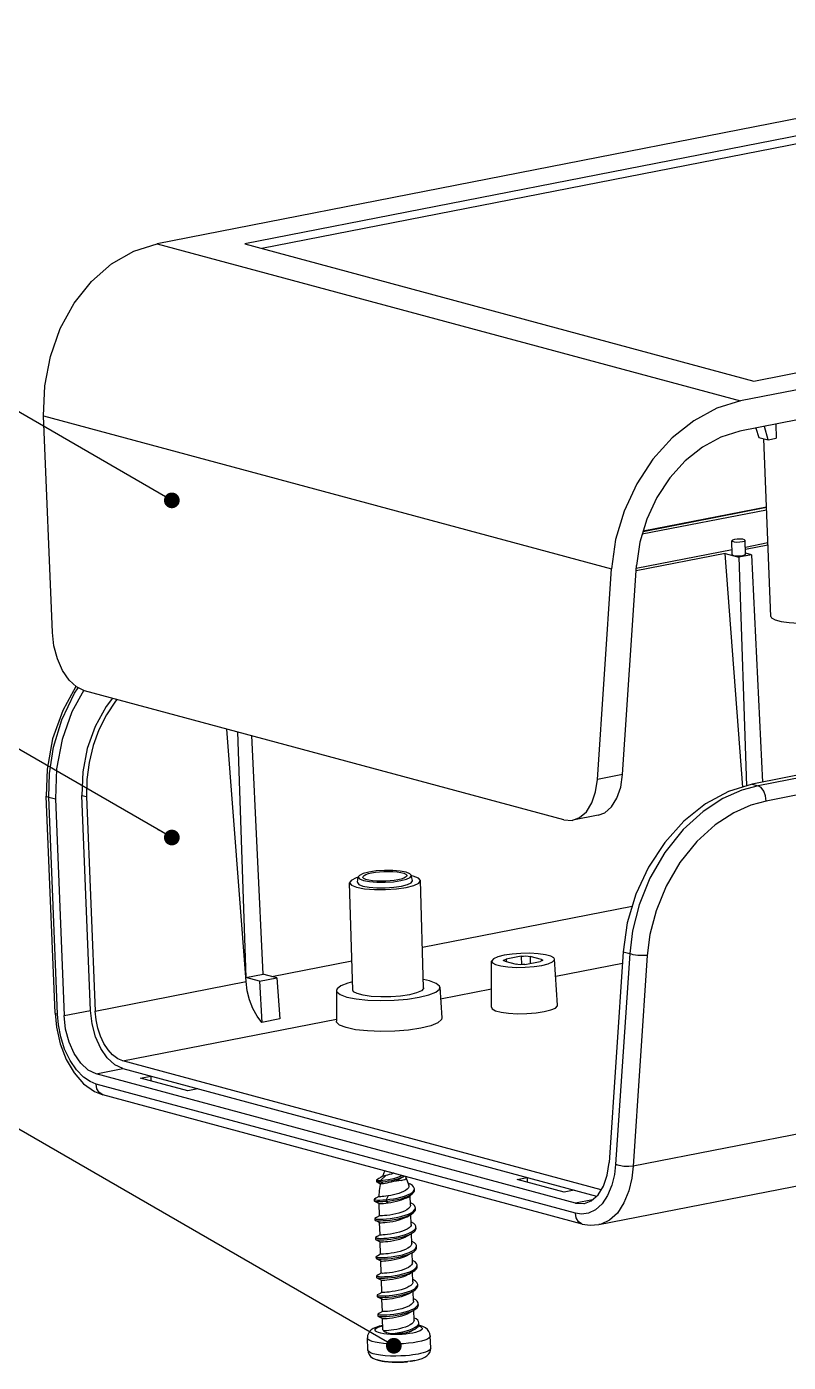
# Model space of a CAD drawing. Extents: x 38 to 404, y -350 to -88.
# Drawn here: x 155.5 to 203.9, y -342.4 to -257.5 of the extents above; entities that cross this region are included whole.
import ezdxf

# ---------------------------------------------------------------- set-up
doc = ezdxf.new("R2010")
doc.units = 0
doc.header["$LTSCALE"] = 30.734
doc.header["$MEASUREMENT"] = 0
doc.layers.get('0').update_dxf_attribs({"linetype": 'CONTINUOUS'})
doc.layers.add('02___PRT_ALL_AXES', color=7, linetype='CONTINUOUS')
doc.layers.add('06___PRT_ALL_SURFS', color=7, linetype='CONTINUOUS')
doc.layers.add('from', color=7, linetype='CONTINUOUS', lineweight=13)
doc.styles.get("Standard").update_dxf_attribs({"font": 'txt', "width": 0.8, "bigfont": 'gbcbig.shx'})
doc.dimstyles.get("Standard").update_dxf_attribs({"dimtxt": 0.18, "dimasz": 0.18, "dimexe": 0.18, "dimexo": 0.0625, "dimgap": 0.09, "dimtad": 0, "dimtih": 1, "dimtoh": 1, "dimdec": 4, "dimzin": 0, "dimdsep": 46, "dimtxsty": 'Standard', "dimcen": 0.09, "dimadec": 0, "dimazin": 0, "dimtfac": 1, "dimtdec": 4, "dimtofl": 0, "dimtmove": 0, "dimatfit": 3, "dimfxl": 1, "dimtolj": 1, "dimtzin": 0, "dimarcsym": 0})

msp = doc.modelspace()

# ---------------------------------------------------------------- linework, layer by layer
at = {"color": 7, "linetype": 'Continuous'}
for p, q in [((234.378, -257.499), (163.835, -271.297)), ((233.538, -258.763), (169.401, -271.308)), ((233.544, -259.264), (170.481, -271.599)), ((271.456, -267.496), (200.913, -281.294)), ((201.753, -280.031), (265.89, -267.485)), ((271.41, -269.417), (200.868, -283.215)), ((163.835, -271.297), (200.913, -281.294)), ((169.401, -271.308), (201.753, -280.031)), ((156.616, -282.229), (192.702, -291.959)), ((157.17, -296.012), (156.616, -282.229)), ((203.158, -282.767), (203.18, -283.666)), ((201.892, -283.014), (202.062, -283.607)), ((202.66, -283.768), (202.431, -282.909)), ((202.565, -288.227), (194.66, -289.773)), ((194.716, -289.586), (202.558, -288.052)), ((194.726, -289.553), (202.556, -288.022)), ((202.647, -290.32), (201.218, -290.6)), ((199.922, -290.993), (194.276, -292.098)), ((200.372, -290.765), (194.285, -291.956)), ((199.922, -290.993), (200.804, -291.231)), ((201.048, -305.842), (199.922, -290.993)), ((201.605, -291.074), (200.804, -291.231)), ((200.804, -291.231), (201.295, -305.766)), ((202.653, -290.459), (201.222, -290.739)), ((201.605, -291.074), (201.246, -290.977)), ((201.605, -291.074), (202.302, -305.528)), ((191.809, -305.352), (192.702, -291.959)), ((193.413, -305.038), (194.299, -291.746)), ((272.199, -291.856), (201.657, -305.654)), ((272.578, -291.958), (202.035, -305.756)), ((273.08, -292.934), (202.538, -306.732)), ((189.685, -307.929), (159.217, -299.714)), ((169.478, -318.206), (168.26, -302.152)), ((168.934, -302.334), (169.461, -317.948)), ((169.824, -302.574), (170.554, -317.734)), ((193.413, -305.038), (191.809, -305.352)), ((201.657, -305.654), (202.035, -305.756)), ((157.338, -320.226), (156.783, -306.424)), ((156.941, -306.476), (157.359, -306.589)), ((157.496, -320.278), (156.941, -306.476)), ((159.048, -306.369), (159.348, -306.45)), ((159.598, -320.043), (159.048, -306.369)), ((159.348, -306.45), (159.896, -320.08)), ((157.359, -306.589), (157.914, -320.372)), ((191.862, -307.638), (190.258, -307.952)), ((176.561, -311.897), (176.612, -311.555)), ((176.687, -311.454), (176.612, -311.555)), ((177.094, -311.396), (177.256, -311.342)), ((177.256, -311.342), (177.463, -311.293)), ((180.057, -311.791), (179.985, -311.452)), ((176.701, -311.686), (176.947, -311.783)), ((280.509, -313.051), (194.089, -329.955)), ((180.687, -316.014), (194.031, -313.404)), ((186.972, -316.603), (186.011, -316.791)), ((186.972, -316.603), (186.988, -317.136)), ((188.249, -316.798), (187.531, -316.605)), ((187.531, -316.605), (187.545, -317.048)), ((191.903, -333.664), (278.632, -316.7)), ((193.445, -316.319), (192.553, -329.711)), ((193.864, -316.431), (192.97, -329.843)), ((193.445, -316.319), (193.864, -316.431)), ((194.983, -316.544), (194.089, -329.955)), ((171.116, -317.886), (176.212, -316.889)), ((185.075, -319.842), (185.09, -316.916)), ((185.93, -316.918), (186.647, -317.112)), ((186.011, -316.791), (186.015, -316.941)), ((187.207, -317.114), (188.168, -316.926)), ((188.272, -316.897), (188.168, -316.926)), ((188.249, -316.798), (188.252, -316.902)), ((189.282, -319.714), (189.088, -316.794)), ((189.16, -317.872), (193.397, -317.043)), ((159.896, -320.08), (169.478, -318.206)), ((170.343, -318.186), (169.458, -317.947)), ((169.465, -317.949), (170.558, -317.735)), ((170.343, -318.186), (171.436, -317.972)), ((170.343, -318.186), (170.487, -320.802)), ((171.436, -317.972), (170.551, -317.734)), ((171.436, -317.972), (171.617, -320.58)), ((175.234, -318.775), (175.224, -320.726)), ((181.801, -318.574), (181.93, -320.521)), ((181.849, -319.302), (185.081, -318.67)), ((157.914, -320.372), (159.598, -320.043)), ((161.65, -323.253), (175.224, -320.598)), ((171.617, -320.58), (170.487, -320.802)), ((192.049, -331.449), (161.65, -323.253)), ((159.96, -324.074), (161.644, -323.744)), ((190.428, -332.289), (159.96, -324.074)), ((161.644, -323.744), (191.747, -331.861)), ((162.779, -324.348), (163.42, -324.223)), ((165.77, -325.155), (162.779, -324.348)), ((163.42, -324.223), (163.427, -324.523)), ((190.42, -332.935), (159.952, -324.721)), ((166.411, -325.03), (165.77, -325.155)), ((160.385, -325.409), (160.384, -325.408)), ((190.854, -333.624), (160.385, -325.409)), ((178.173, -330.59), (178.31, -330.241)), ((177.765, -330.831), (177.776, -330.839)), ((177.765, -330.831), (177.768, -330.929)), ((177.768, -330.929), (177.773, -330.934)), ((178.355, -330.543), (178.024, -330.846)), ((178.024, -330.846), (178.027, -330.943)), ((178.027, -330.943), (178.216, -331.037)), ((178.179, -330.587), (178.177, -330.588)), ((179.653, -330.687), (179.608, -330.592)), ((179.905, -331.09), (179.782, -331.028)), ((186.705, -330.799), (187.346, -330.674)), ((189.696, -331.606), (186.705, -330.799)), ((187.346, -330.674), (187.353, -330.974)), ((177.92, -331.88), (177.92, -331.876)), ((177.92, -331.876), (177.92, -331.881)), ((177.92, -331.881), (177.92, -331.88)), ((177.937, -331.885), (177.92, -331.881)), ((178.51, -331.837), (178.389, -332.077)), ((179.548, -332.001), (179.669, -331.937)), ((179.548, -332.001), (179.692, -331.965)), ((179.919, -331.815), (179.917, -331.791)), ((179.938, -332.428), (179.919, -331.815)), ((180.183, -331.478), (180.18, -331.381)), ((190.337, -331.48), (189.696, -331.606)), ((177.637, -332.045), (177.625, -332.058)), ((177.625, -332.058), (177.628, -332.156)), ((177.628, -332.156), (177.64, -332.168)), ((177.64, -332.168), (177.853, -332.275)), ((177.853, -332.275), (177.935, -332.317)), ((177.957, -333.098), (177.933, -332.315)), ((178.389, -332.077), (178.392, -332.174)), ((178.392, -332.174), (178.52, -332.278)), ((179.967, -332.294), (179.933, -332.277)), ((180.246, -332.686), (180.243, -332.588)), ((191.501, -332.079), (190.428, -332.289)), ((177.674, -333.263), (177.662, -333.276)), ((177.662, -333.276), (177.665, -333.374)), ((177.665, -333.374), (177.677, -333.386)), ((177.677, -333.386), (177.89, -333.493)), ((177.89, -333.493), (177.972, -333.535)), ((177.994, -334.316), (177.97, -333.533)), ((179.975, -333.646), (179.956, -333.015)), ((180.004, -333.512), (179.97, -333.495)), ((191.902, -333.664), (191.897, -333.665)), ((177.7, -334.494), (177.703, -334.592)), ((180.012, -334.864), (179.993, -334.233)), ((180.283, -333.904), (180.28, -333.806)), ((177.703, -334.592), (177.715, -334.604)), ((177.715, -334.604), (177.927, -334.711)), ((177.927, -334.711), (178.009, -334.753)), ((178.032, -335.534), (178.008, -334.751)), ((180.041, -334.73), (180.007, -334.713)), ((180.32, -335.122), (180.317, -335.024)), ((177.737, -335.712), (177.74, -335.81)), ((177.74, -335.81), (177.752, -335.822)), ((177.752, -335.822), (177.965, -335.929)), ((177.965, -335.929), (178.046, -335.971)), ((178.069, -336.752), (178.045, -335.969)), ((180.049, -336.082), (180.03, -335.451)), ((180.079, -335.948), (180.045, -335.931)), ((180.357, -336.34), (180.354, -336.242)), ((177.774, -336.93), (177.777, -337.028)), ((177.777, -337.028), (177.789, -337.04)), ((177.789, -337.04), (178.002, -337.147)), ((180.086, -337.3), (180.067, -336.669)), ((178.002, -337.147), (178.083, -337.189)), ((178.106, -337.97), (178.082, -337.187)), ((180.116, -337.166), (180.082, -337.149)), ((180.124, -338.518), (180.104, -337.887)), ((180.394, -337.558), (180.391, -337.46)), ((177.822, -338.135), (177.811, -338.148)), ((177.811, -338.148), (177.814, -338.246)), ((177.814, -338.246), (177.826, -338.258)), ((177.826, -338.258), (178.039, -338.365)), ((178.039, -338.365), (178.121, -338.407)), ((178.143, -339.188), (178.119, -338.405)), ((180.153, -338.384), (180.119, -338.367)), ((180.432, -338.776), (180.429, -338.678)), ((177.86, -339.353), (177.848, -339.366)), ((177.848, -339.366), (177.851, -339.464)), ((177.851, -339.464), (177.863, -339.476)), ((177.863, -339.476), (178.076, -339.583)), ((178.076, -339.583), (178.158, -339.625)), ((178.178, -340.343), (178.156, -339.623)), ((180.161, -339.736), (180.141, -339.105)), ((180.19, -339.602), (180.156, -339.585)), ((180.469, -339.994), (180.466, -339.896)), ((177.217, -341.632), (177.194, -340.86)), ((181.215, -341.51), (181.192, -340.738)), ((178.272, -342.363), (178.271, -342.363)), ((179.934, -342.348), (179.762, -342.369)), ((179.94, -342.349), (179.773, -342.372)), ((180.081, -342.326), (179.934, -342.348)), ((179.94, -342.349), (179.965, -342.346)), ((179.965, -342.346), (180.207, -342.304)), ((180.207, -342.304), (180.081, -342.326)), ((180.209, -342.303), (180.207, -342.304))]:
    msp.add_line(p, q, dxfattribs=at)
for points in [[(156.616, -282.229), (156.685, -280.328), (157.042, -278.459), (157.672, -276.689), (158.553, -275.082), (159.653, -273.695), (160.931, -272.578), (162.342, -271.769), (163.835, -271.297)], [(200.913, -281.294), (199.401, -281.761), (197.935, -282.555), (196.566, -283.648), (195.345, -285.002), (194.314, -286.569), (193.512, -288.292), (192.968, -290.111), (192.702, -291.959)], [(200.868, -283.215), (199.659, -283.588), (198.486, -284.223), (197.391, -285.097), (196.414, -286.18), (195.589, -287.434), (194.947, -288.813), (194.512, -290.268), (194.299, -291.746)], [(159.217, -299.714), (158.706, -299.471), (158.229, -299.035), (157.814, -298.43), (157.487, -297.694), (157.268, -296.871), (157.17, -296.012)], [(158.669, -299.438), (157.825, -300.965), (157.184, -302.78), (156.836, -304.694), (156.783, -306.424)], [(156.941, -306.476), (156.978, -304.98), (157.235, -303.303), (157.761, -301.561), (158.568, -299.88), (158.818, -299.525)], [(159.164, -299.685), (158.416, -301.049), (157.785, -302.819), (157.429, -304.688), (157.359, -306.589)], [(160.998, -300.194), (160.579, -300.723), (159.882, -301.993), (159.384, -303.391), (159.102, -304.868), (159.048, -306.369)], [(161.275, -300.269), (161.177, -300.382), (160.606, -301.245), (160.13, -302.194), (159.76, -303.209), (159.503, -304.271), (159.365, -305.358), (159.348, -306.45)], [(190.257, -307.952), (190.683, -307.785), (191.11, -307.407), (191.453, -306.852), (191.691, -306.152), (191.809, -305.352)], [(191.861, -307.638), (192.287, -307.471), (192.713, -307.093), (193.056, -306.538), (193.294, -305.839), (193.413, -305.038)], [(201.657, -305.654), (200.145, -306.121), (198.679, -306.915), (197.31, -308.008), (196.088, -309.362), (195.058, -310.929), (194.255, -312.652), (193.711, -314.471), (193.445, -316.319)], [(156.783, -306.424), (156.807, -306.447), (156.941, -306.476)], [(202.035, -305.756), (200.985, -306.044), (199.794, -306.575), (198.525, -307.401), (197.259, -308.549), (196.094, -309.997), (195.14, -311.639), (194.456, -313.339), (194.043, -314.974), (193.864, -316.431)], [(202.538, -306.732), (202.505, -306.407), (202.396, -306.104), (202.23, -305.874), (202.035, -305.756)], [(202.538, -306.732), (201.572, -306.997), (200.475, -307.485), (199.306, -308.244), (198.136, -309.299), (197.058, -310.632), (196.175, -312.141), (195.54, -313.704), (195.154, -315.206), (194.983, -316.544)], [(189.685, -307.929), (190.198, -307.962), (190.257, -307.952)], [(176.612, -311.555), (176.612, -311.572), (176.701, -311.686)], [(177.289, -311.246), (176.921, -311.341), (176.687, -311.454)], [(176.903, -311.56), (176.914, -311.519), (176.978, -311.456), (177.094, -311.396)], [(177.095, -311.711), (176.968, -311.651), (176.908, -311.585), (176.903, -311.56)], [(179.985, -311.452), (179.897, -311.351), (179.651, -311.254), (179.273, -311.183), (178.799, -311.145), (178.277, -311.143), (177.756, -311.178), (177.289, -311.246)], [(177.463, -311.293), (177.705, -311.254), (177.965, -311.226), (178.239, -311.209), (178.521, -311.205), (178.807, -311.214), (179.081, -311.238), (179.319, -311.276), (179.503, -311.326), (179.63, -311.386), (179.69, -311.452), (179.695, -311.476)], [(179.695, -311.476), (179.684, -311.518), (179.62, -311.581), (179.504, -311.641), (179.342, -311.695), (179.135, -311.744)], [(179.309, -311.791), (179.677, -311.696), (179.911, -311.583), (179.986, -311.465), (179.985, -311.452)], [(176.561, -311.897), (176.56, -311.916), (176.653, -312.033), (176.908, -312.134), (177.3, -312.208), (177.791, -312.247), (178.332, -312.249), (178.872, -312.213), (179.356, -312.142)], [(176.947, -311.783), (177.325, -311.854), (177.799, -311.893), (178.321, -311.894), (178.842, -311.859), (179.309, -311.791)], [(179.135, -311.744), (178.893, -311.783), (178.633, -311.811), (178.359, -311.828), (178.077, -311.833), (177.791, -311.823), (177.517, -311.799), (177.279, -311.761), (177.095, -311.711)], [(179.356, -312.142), (179.738, -312.043), (179.98, -311.927), (180.058, -311.804), (180.057, -311.791)], [(185.893, -316.536), (185.491, -316.637), (185.217, -316.757), (185.096, -316.884), (185.091, -316.916)], [(189.088, -316.794), (189.043, -316.707), (188.846, -316.595), (188.503, -316.502), (188.051, -316.44), (187.515, -316.41), (186.95, -316.418), (186.392, -316.461), (185.893, -316.536)], [(186.972, -316.603), (187.112, -316.584), (187.268, -316.578), (187.415, -316.585), (187.531, -316.605)], [(194.983, -316.544), (194.702, -316.561), (194.39, -316.546), (194.095, -316.501), (193.864, -316.431)], [(185.091, -316.916), (185.136, -317.01), (185.333, -317.122), (185.676, -317.215), (186.128, -317.277), (186.664, -317.306), (187.228, -317.299), (187.786, -317.256), (188.286, -317.181)], [(185.85, -316.868), (185.854, -316.854), (185.906, -316.82), (186.011, -316.791)], [(185.93, -316.918), (185.862, -316.889), (185.85, -316.868)], [(187.207, -317.114), (187.066, -317.133), (186.91, -317.139), (186.763, -317.132), (186.647, -317.112)], [(188.249, -316.798), (188.316, -316.828), (188.328, -316.849)], [(188.328, -316.849), (188.324, -316.862), (188.272, -316.897)], [(188.286, -317.181), (188.688, -317.08), (188.962, -316.96), (189.083, -316.833), (189.088, -316.794)], [(170.487, -320.802), (170.18, -320.399), (169.916, -319.918), (169.706, -319.378), (169.558, -318.8), (169.478, -318.206)], [(176.253, -318.225), (175.939, -318.302), (175.501, -318.479), (175.268, -318.67), (175.234, -318.775)], [(181.8, -318.574), (181.778, -318.5), (181.567, -318.321), (181.148, -318.166), (180.75, -318.086)], [(175.234, -318.775), (175.257, -318.861), (175.468, -319.04), (175.887, -319.195), (176.485, -319.315), (177.222, -319.391), (178.047, -319.419), (178.904, -319.396), (179.735, -319.325), (180.482, -319.21)], [(179.863, -319.043), (179.302, -319.128), (178.674, -319.176), (178.039, -319.184), (177.436, -319.152), (176.927, -319.081), (176.541, -318.977), (176.32, -318.851), (176.269, -318.749)], [(180.766, -318.612), (180.761, -318.652), (180.624, -318.795), (180.316, -318.929), (179.863, -319.043)], [(180.482, -319.21), (181.096, -319.059), (181.534, -318.882), (181.767, -318.691), (181.8, -318.574)], [(161.644, -323.744), (161.134, -323.502), (160.656, -323.065), (160.242, -322.46), (159.915, -321.724), (159.696, -320.902), (159.598, -320.043)], [(161.65, -323.253), (161.32, -323.113), (161.002, -322.877), (160.708, -322.553), (160.448, -322.152), (160.23, -321.687), (160.062, -321.175), (159.949, -320.634), (159.896, -320.08)], [(185.075, -319.842), (185.123, -319.941), (185.33, -320.059), (185.691, -320.157), (186.167, -320.222), (186.731, -320.253), (187.326, -320.245), (187.912, -320.2), (188.438, -320.121)], [(188.438, -320.121), (188.861, -320.014), (189.149, -319.889), (189.277, -319.755), (189.282, -319.714)], [(157.338, -320.226), (157.362, -320.249), (157.496, -320.278)], [(157.338, -320.226), (157.424, -321.109), (157.662, -322.167), (158.041, -323.154), (158.545, -324.015), (159.153, -324.707), (159.837, -325.192), (160.384, -325.408)], [(159.952, -324.721), (159.57, -324.569), (159.141, -324.278), (158.702, -323.828), (158.294, -323.224), (157.951, -322.498), (157.703, -321.714), (157.555, -320.949), (157.496, -320.278)], [(159.96, -324.074), (159.45, -323.831), (158.972, -323.395), (158.558, -322.79), (158.231, -322.054), (158.012, -321.231), (157.914, -320.372)], [(180.584, -321.17), (179.806, -321.289), (178.938, -321.362), (178.052, -321.383), (177.194, -321.351), (176.443, -321.268), (175.834, -321.139), (175.425, -320.976), (175.235, -320.786), (175.224, -320.726)], [(181.929, -320.521), (181.902, -320.63), (181.671, -320.828), (181.22, -321.013), (180.584, -321.17)], [(160.384, -325.408), (160.145, -325.264), (160, -325.024), (159.952, -324.721)], [(191.001, -332.312), (191.426, -332.145), (191.853, -331.767), (192.196, -331.211), (192.434, -330.512), (192.553, -329.711)], [(194.089, -329.955), (194.005, -330.711), (193.814, -331.52), (193.502, -332.286), (193.082, -332.923), (192.585, -333.375), (192.057, -333.627), (191.902, -333.664)], [(192.97, -329.843), (192.894, -330.477), (192.729, -331.158)], [(194.089, -329.955), (193.808, -329.973), (193.496, -329.957), (193.201, -329.912), (192.97, -329.843)], [(177.77, -330.826), (177.766, -330.829), (177.765, -330.831)], [(178.177, -330.588), (178.076, -330.648), (177.927, -330.735), (177.77, -330.826)], [(177.773, -330.934), (177.779, -330.936), (177.827, -330.943), (177.911, -330.946), (178.027, -330.943)], [(177.773, -330.934), (177.877, -330.988), (177.989, -331.048), (178.011, -331.06)], [(177.776, -330.839), (177.824, -330.846), (177.908, -330.849), (178.024, -330.846)], [(178.011, -331.06), (178.001, -331.102), (177.934, -331.486), (177.92, -331.876)], [(178.011, -331.06), (178.014, -331.059), (178.047, -331.056), (178.116, -331.049), (178.216, -331.037)], [(178.024, -330.846), (178.176, -330.835), (178.35, -330.816), (178.54, -330.788), (178.737, -330.751), (178.933, -330.706), (179.12, -330.652), (179.292, -330.591), (179.409, -330.538)], [(178.027, -330.943), (178.179, -330.933), (178.353, -330.914), (178.543, -330.886), (178.74, -330.849), (178.936, -330.803), (179.123, -330.749), (179.295, -330.688), (179.445, -330.621), (179.53, -330.573)], [(178.355, -330.543), (178.273, -330.561), (178.213, -330.576), (178.179, -330.587)], [(178.216, -331.037), (178.324, -331.021), (178.449, -330.999), (178.585, -330.971), (178.726, -330.938), (178.865, -330.899)], [(178.863, -330.391), (178.846, -330.398), (178.717, -330.444), (178.586, -330.484), (178.462, -330.517), (178.355, -330.543)], [(178.865, -330.899), (179.023, -330.847), (179.168, -330.788), (179.294, -330.723), (179.335, -330.697)], [(179.347, -330.851), (179.199, -330.875), (179.036, -330.891), (178.865, -330.899)], [(179.335, -330.697), (179.387, -330.663), (179.465, -330.613), (179.53, -330.573)], [(179.347, -330.851), (179.473, -330.821), (179.569, -330.786), (179.631, -330.749), (179.656, -330.71), (179.653, -330.687)], [(179.825, -331.167), (179.829, -331.239), (179.798, -331.324), (179.727, -331.407), (179.621, -331.488), (179.484, -331.563)], [(179.825, -331.167), (179.817, -331.136), (179.744, -330.907), (179.653, -330.687)], [(180.18, -331.381), (180.175, -331.347), (180.133, -331.26), (180.049, -331.177), (179.926, -331.1), (179.905, -331.09)], [(192.729, -331.158), (192.463, -331.803), (192.105, -332.34), (191.684, -332.721), (191.237, -332.932), (190.804, -332.99), (190.42, -332.935)], [(177.92, -331.88), (177.739, -331.986), (177.637, -332.045)], [(178.51, -331.837), (178.371, -331.857), (178.245, -331.871), (178.136, -331.88), (178.048, -331.885), (177.98, -331.887), (177.937, -331.885)], [(178.389, -332.077), (178.617, -332.051), (178.855, -332.016), (179.095, -331.97), (179.328, -331.914), (179.546, -331.85), (179.741, -331.777), (179.907, -331.697), (180.036, -331.613), (180.126, -331.525)], [(178.392, -332.174), (178.62, -332.149), (178.858, -332.113), (179.098, -332.067), (179.331, -332.012), (179.549, -331.947), (179.744, -331.874), (179.91, -331.795), (179.932, -331.782)], [(179.484, -331.563), (179.343, -331.624), (179.186, -331.68), (179.017, -331.73), (178.844, -331.773), (178.674, -331.808), (178.51, -331.837)], [(178.52, -332.278), (178.685, -332.252), (178.857, -332.219), (179.034, -332.178), (179.207, -332.129), (179.369, -332.075), (179.518, -332.015)], [(179.518, -332.015), (179.533, -332.008), (179.548, -332.001)], [(179.669, -331.937), (179.837, -331.837), (179.908, -331.796)], [(179.692, -331.965), (179.804, -331.924), (179.88, -331.88), (179.916, -331.834), (179.919, -331.815)], [(179.932, -331.782), (180.039, -331.71), (180.129, -331.622), (180.176, -331.533), (180.183, -331.478)], [(180.126, -331.525), (180.173, -331.436), (180.18, -331.381)], [(177.625, -332.058), (177.65, -332.076), (177.72, -332.089), (177.834, -332.098), (177.988, -332.1), (178.175, -332.093), (178.389, -332.077)], [(177.64, -332.168), (177.653, -332.173), (177.723, -332.187), (177.837, -332.195), (177.991, -332.197), (178.178, -332.19), (178.392, -332.174)], [(177.935, -332.317), (177.954, -332.32), (178.01, -332.322), (178.099, -332.32), (178.215, -332.313), (178.358, -332.299), (178.52, -332.278)], [(179.542, -332.802), (179.375, -332.867), (179.189, -332.927), (178.993, -332.977), (178.799, -333.019), (178.612, -333.051), (178.437, -333.076), (178.283, -333.092), (178.154, -333.102), (178.053, -333.105), (177.986, -333.104), (177.958, -333.1), (177.957, -333.098)], [(179.938, -332.428), (179.932, -332.477), (179.891, -332.562), (179.809, -332.646), (179.691, -332.727), (179.542, -332.802)], [(180.243, -332.588), (180.236, -332.544), (180.187, -332.455), (180.094, -332.369), (179.967, -332.294)], [(179.97, -332.907), (180.102, -332.82), (180.192, -332.729)], [(179.988, -332.996), (180.105, -332.917), (180.195, -332.826), (180.241, -332.734), (180.246, -332.686)], [(180.192, -332.729), (180.238, -332.636), (180.243, -332.588)], [(190.428, -332.289), (190.941, -332.322), (191.001, -332.312)], [(177.662, -333.276), (177.684, -333.293), (177.752, -333.307), (177.864, -333.316), (178.016, -333.318), (178.201, -333.312), (178.414, -333.296), (178.647, -333.27), (178.891, -333.234), (179.137, -333.187), (179.376, -333.13), (179.6, -333.064), (179.8, -332.989), (179.97, -332.907)], [(177.957, -333.098), (177.777, -333.204), (177.674, -333.263)], [(177.677, -333.386), (177.687, -333.39), (177.755, -333.404), (177.867, -333.413), (178.019, -333.415), (178.204, -333.409), (178.417, -333.393), (178.65, -333.368), (178.894, -333.332), (179.14, -333.285), (179.379, -333.228), (179.603, -333.161), (179.803, -333.087), (179.973, -333.005), (179.988, -332.996)], [(177.972, -333.535), (178, -333.539), (178.066, -333.54), (178.167, -333.536), (178.296, -333.527), (178.451, -333.511), (178.625, -333.486), (178.812, -333.454), (179.006, -333.412), (179.202, -333.361), (179.388, -333.302), (179.555, -333.237)], [(179.555, -333.237), (179.698, -333.166), (179.715, -333.156)], [(179.975, -333.646), (179.966, -333.707), (179.922, -333.789), (179.839, -333.87), (179.722, -333.948), (179.579, -334.02)], [(179.715, -333.156), (179.894, -333.051), (179.988, -332.996)], [(180.28, -333.806), (180.274, -333.767), (180.228, -333.677), (180.137, -333.592), (180.004, -333.512)], [(190.853, -333.623), (190.613, -333.478), (190.468, -333.238), (190.42, -332.935)], [(190.854, -333.624), (191.362, -333.704), (191.902, -333.664)], [(177.7, -334.494), (177.719, -334.51), (177.785, -334.524), (177.894, -334.533), (178.043, -334.536), (178.227, -334.53), (178.439, -334.515), (178.671, -334.49), (178.914, -334.454), (179.16, -334.408), (179.4, -334.352), (179.625, -334.286), (179.827, -334.211), (179.998, -334.13)], [(177.711, -334.481), (177.7, -334.492), (177.7, -334.494)], [(177.994, -334.316), (177.814, -334.422), (177.711, -334.481)], [(177.715, -334.604), (177.722, -334.607), (177.788, -334.622), (177.897, -334.631), (178.046, -334.633), (178.23, -334.628), (178.442, -334.613), (178.674, -334.587), (178.917, -334.552), (179.163, -334.506), (179.403, -334.449), (179.628, -334.383), (179.83, -334.309), (180.001, -334.227), (180.026, -334.214)], [(179.579, -334.02), (179.415, -334.084), (179.231, -334.143), (179.037, -334.194), (178.843, -334.235), (178.655, -334.268), (178.477, -334.293), (178.319, -334.31), (178.19, -334.32), (178.09, -334.323), (178.023, -334.322), (177.995, -334.318), (177.994, -334.316)], [(178.009, -334.753), (178.036, -334.757), (178.103, -334.758), (178.203, -334.755), (178.333, -334.745), (178.49, -334.728), (178.668, -334.703), (178.857, -334.67), (179.051, -334.629), (179.245, -334.578), (179.428, -334.519), (179.592, -334.455)], [(179.592, -334.455), (179.736, -334.383), (179.752, -334.374)], [(179.752, -334.374), (179.931, -334.269), (180.026, -334.214)], [(179.998, -334.13), (180.133, -334.043), (180.226, -333.952)], [(180.026, -334.214), (180.136, -334.14), (180.229, -334.049), (180.277, -333.957), (180.283, -333.904)], [(180.226, -333.952), (180.274, -333.86), (180.28, -333.806)], [(177.737, -335.712), (177.754, -335.727), (177.817, -335.742), (177.924, -335.751), (178.071, -335.754), (178.254, -335.749), (178.464, -335.734), (178.695, -335.71), (178.938, -335.675), (179.184, -335.629), (179.425, -335.573), (179.651, -335.508), (179.854, -335.434), (180.027, -335.353)], [(179.616, -335.238), (179.451, -335.303), (179.27, -335.36), (179.079, -335.41), (178.886, -335.452), (178.697, -335.486), (178.517, -335.511), (178.357, -335.528), (178.226, -335.538), (178.127, -335.541), (178.061, -335.54), (178.032, -335.536), (178.032, -335.534)], [(180.012, -334.865), (180.003, -334.926), (179.959, -335.007), (179.876, -335.088), (179.76, -335.166), (179.616, -335.238)], [(180.027, -335.353), (180.164, -335.266), (180.259, -335.175)], [(180.317, -335.024), (180.313, -334.99), (180.269, -334.9), (180.18, -334.814), (180.041, -334.73)], [(180.063, -335.432), (180.167, -335.363), (180.262, -335.273), (180.312, -335.18), (180.32, -335.122)], [(180.259, -335.175), (180.309, -335.083), (180.317, -335.024)], [(177.748, -335.699), (177.737, -335.709), (177.737, -335.712)], [(178.031, -335.534), (177.851, -335.64), (177.748, -335.699)], [(177.752, -335.822), (177.757, -335.824), (177.82, -335.839), (177.927, -335.848), (178.074, -335.851), (178.257, -335.846), (178.467, -335.832), (178.698, -335.807), (178.941, -335.772), (179.187, -335.726), (179.428, -335.671), (179.654, -335.605), (179.857, -335.531), (180.03, -335.45), (180.063, -335.432)], [(178.046, -335.971), (178.074, -335.975), (178.14, -335.976), (178.239, -335.973), (178.37, -335.963), (178.53, -335.946), (178.71, -335.921), (178.899, -335.887), (179.093, -335.845), (179.284, -335.795), (179.465, -335.738), (179.629, -335.673)], [(179.629, -335.673), (179.773, -335.601), (179.789, -335.592)], [(180.049, -336.083), (180.04, -336.144), (179.995, -336.226), (179.913, -336.307), (179.797, -336.384), (179.653, -336.456)], [(179.789, -335.592), (179.968, -335.487), (180.063, -335.432)], [(180.354, -336.242), (180.351, -336.213), (180.31, -336.123), (180.224, -336.037), (180.095, -335.956), (180.079, -335.948)], [(180.292, -336.398), (180.345, -336.306), (180.354, -336.242)], [(177.774, -336.93), (177.791, -336.945), (177.853, -336.959), (177.959, -336.969), (178.105, -336.972), (178.285, -336.967), (178.493, -336.953), (178.722, -336.929), (178.963, -336.895), (179.208, -336.85)], [(177.785, -336.917), (177.775, -336.928), (177.774, -336.93)], [(178.068, -336.752), (177.885, -336.86), (177.785, -336.917)], [(177.789, -337.04), (177.793, -337.042), (177.854, -337.057), (177.96, -337.066), (178.105, -337.069), (178.285, -337.065), (178.494, -337.051), (178.723, -337.027), (178.965, -336.992), (179.211, -336.947)], [(179.169, -336.616), (178.973, -336.66), (178.778, -336.696), (178.591, -336.724), (178.423, -336.743), (178.283, -336.754), (178.177, -336.759), (178.105, -336.758), (178.071, -336.754), (178.069, -336.752)], [(178.083, -337.189), (178.119, -337.193), (178.19, -337.194), (178.297, -337.189), (178.436, -337.178), (178.604, -337.159), (178.792, -337.131), (178.986, -337.095), (179.183, -337.051)], [(179.653, -336.456), (179.504, -336.515), (179.341, -336.568), (179.169, -336.616)], [(179.183, -337.051), (179.355, -337.003), (179.518, -336.95), (179.667, -336.891)], [(179.208, -336.85), (179.449, -336.795), (179.676, -336.73), (179.881, -336.656), (180.056, -336.575), (180.195, -336.489), (180.292, -336.398)], [(179.211, -336.947), (179.452, -336.892), (179.679, -336.827), (179.884, -336.753), (180.059, -336.673), (180.1, -336.65)], [(179.667, -336.891), (179.81, -336.819), (179.826, -336.81)], [(179.826, -336.81), (180.005, -336.705), (180.1, -336.65)], [(180.1, -336.65), (180.198, -336.586), (180.295, -336.496), (180.348, -336.403), (180.357, -336.34)], [(177.811, -338.148), (177.835, -338.166), (177.905, -338.179), (178.018, -338.188), (178.17, -338.19), (178.355, -338.183), (178.567, -338.168), (178.798, -338.142), (179.041, -338.106), (179.285, -338.06), (179.523, -338.003), (179.745, -337.937), (179.945, -337.863), (180.114, -337.782)], [(177.826, -338.258), (177.832, -338.261), (177.896, -338.275), (178.003, -338.285), (178.15, -338.287), (178.332, -338.282), (178.542, -338.268), (178.772, -338.243), (179.014, -338.208), (179.26, -338.163), (179.5, -338.107), (179.725, -338.042), (179.928, -337.968), (180.101, -337.888), (180.137, -337.868)], [(179.691, -337.674), (179.525, -337.739), (179.339, -337.798), (179.146, -337.848), (178.954, -337.89), (178.765, -337.923), (178.586, -337.948), (178.428, -337.964), (178.298, -337.974), (178.2, -337.977), (178.135, -337.976), (178.107, -337.972), (178.106, -337.97)], [(180.086, -337.301), (180.076, -337.365), (180.031, -337.446), (179.949, -337.525), (179.833, -337.602), (179.691, -337.674)], [(179.863, -338.028), (180.042, -337.923), (180.137, -337.868)], [(180.114, -337.782), (180.247, -337.695), (180.338, -337.605)], [(180.391, -337.46), (180.386, -337.421), (180.34, -337.332), (180.25, -337.247), (180.116, -337.166)], [(180.137, -337.868), (180.239, -337.801), (180.335, -337.711), (180.386, -337.619), (180.394, -337.558)], [(180.338, -337.605), (180.385, -337.513), (180.391, -337.46)], [(178.106, -337.97), (177.922, -338.078), (177.822, -338.135)], [(178.121, -338.407), (178.148, -338.411), (178.213, -338.412), (178.311, -338.409), (178.441, -338.399), (178.599, -338.383), (178.778, -338.358), (178.967, -338.324), (179.159, -338.283), (179.353, -338.233), (179.538, -338.174), (179.704, -338.109)], [(179.704, -338.109), (179.847, -338.037), (179.863, -338.028)], [(180.124, -338.519), (180.113, -338.584), (180.067, -338.665), (179.985, -338.745), (179.87, -338.821), (179.728, -338.892)], [(180.012, -339.068), (180.176, -338.986), (180.302, -338.898), (180.386, -338.808)], [(180.429, -338.678), (180.419, -338.624), (180.366, -338.536), (180.268, -338.451), (180.153, -338.384)], [(180.174, -339.086), (180.281, -339.015), (180.375, -338.924), (180.424, -338.832), (180.432, -338.776)], [(180.386, -338.808), (180.426, -338.716), (180.429, -338.678)], [(177.848, -339.366), (177.849, -339.369), (177.881, -339.386), (177.958, -339.399), (178.077, -339.407), (178.235, -339.407), (178.425, -339.399), (178.641, -339.382), (178.875, -339.355), (179.118, -339.317), (179.362, -339.269), (179.598, -339.211), (179.817, -339.143), (180.012, -339.068)], [(178.143, -339.188), (177.959, -339.296), (177.86, -339.353)], [(177.863, -339.476), (177.871, -339.48), (177.937, -339.494), (178.046, -339.503), (178.195, -339.505), (178.379, -339.5), (178.59, -339.485), (178.821, -339.46), (179.063, -339.424), (179.309, -339.378), (179.548, -339.322), (179.773, -339.257), (179.975, -339.183), (180.146, -339.102), (180.174, -339.086)], [(179.728, -338.892), (179.561, -338.957), (179.375, -339.016), (179.18, -339.067), (178.986, -339.108), (178.801, -339.141), (178.625, -339.165), (178.467, -339.182), (178.338, -339.192), (178.238, -339.195), (178.172, -339.194), (178.144, -339.19), (178.143, -339.188)], [(178.158, -339.625), (178.17, -339.628), (178.224, -339.63), (178.317, -339.628), (178.444, -339.62), (178.6, -339.605), (178.78, -339.581), (178.974, -339.548), (179.176, -339.506), (179.377, -339.455), (179.568, -339.395), (179.741, -339.327)], [(179.741, -339.327), (179.883, -339.256), (179.9, -339.246)], [(179.9, -339.246), (180.08, -339.141), (180.174, -339.086)], [(180.466, -339.896), (180.45, -339.828), (180.39, -339.739), (180.286, -339.656), (180.19, -339.602)], [(178.17, -340.074), (177.939, -340.128), (177.733, -340.196), (177.569, -340.272), (177.436, -340.361), (177.33, -340.467), (177.253, -340.587), (177.207, -340.72), (177.194, -340.86)], [(180.075, -340.554), (179.865, -340.589), (179.637, -340.617), (179.395, -340.637), (179.148, -340.647), (178.902, -340.649), (178.663, -340.641), (178.438, -340.624), (178.234, -340.599), (178.055, -340.566), (177.907, -340.526), (177.793, -340.48), (177.717, -340.43), (177.681, -340.376), (177.686, -340.321), (177.732, -340.265), (177.817, -340.211), (177.939, -340.16), (178.095, -340.112), (178.171, -340.095)], [(178.234, -340.413), (178.187, -340.371), (178.178, -340.343)], [(179.765, -340.11), (179.606, -340.172), (179.429, -340.23), (179.242, -340.279), (179.056, -340.32), (178.876, -340.353), (178.706, -340.378), (178.552, -340.396), (178.419, -340.407), (178.312, -340.412), (178.234, -340.413)], [(178.715, -340.596), (178.601, -340.579), (178.51, -340.561), (178.436, -340.542), (178.377, -340.523), (178.328, -340.504), (178.289, -340.483), (178.259, -340.46), (178.241, -340.437), (178.234, -340.413)], [(178.715, -340.596), (178.951, -340.567), (179.195, -340.528), (179.438, -340.478), (179.672, -340.418), (179.888, -340.35), (180.078, -340.273), (180.236, -340.19), (180.356, -340.102), (180.433, -340.011)], [(179.358, -340.594), (179.597, -340.537), (179.82, -340.471), (180.021, -340.397), (180.191, -340.315), (180.212, -340.304)], [(179.98, -340.439), (179.96, -340.45), (179.931, -340.464), (179.897, -340.478), (179.856, -340.492), (179.806, -340.508), (179.745, -340.525), (179.671, -340.542), (179.582, -340.56), (179.478, -340.577), (179.358, -340.594)], [(180.161, -339.737), (180.151, -339.801), (180.105, -339.882), (180.022, -339.963), (179.907, -340.039), (179.765, -340.11)], [(179.98, -340.439), (180.117, -340.359), (180.212, -340.304)], [(180.438, -340.095), (180.449, -340.098), (180.563, -340.144), (180.638, -340.194), (180.674, -340.248), (180.669, -340.303), (180.624, -340.359), (180.539, -340.413), (180.416, -340.465), (180.26, -340.512), (180.075, -340.554)], [(180.123, -340.355), (180.114, -340.363), (180.087, -340.376)], [(180.212, -340.304), (180.324, -340.229), (180.416, -340.138), (180.463, -340.046), (180.469, -339.994)], [(180.433, -340.011), (180.465, -339.919), (180.466, -339.896)], [(181.192, -340.738), (181.169, -340.594), (181.107, -340.454), (181.009, -340.33), (180.88, -340.228), (180.722, -340.148), (180.528, -340.083), (180.452, -340.066)], [(180.389, -341.122), (180.109, -341.169), (179.804, -341.206), (179.483, -341.232), (179.153, -341.246), (178.825, -341.248), (178.506, -341.238), (178.206, -341.216), (177.934, -341.182), (177.695, -341.138), (177.498, -341.085), (177.346, -341.024), (177.245, -340.957), (177.198, -340.885), (177.194, -340.86)], [(179.358, -340.594), (179.142, -340.603), (178.923, -340.604), (178.715, -340.596)], [(181.192, -340.738), (181.181, -340.787), (181.121, -340.861), (181.007, -340.934), (180.844, -341.003), (180.636, -341.066), (180.389, -341.122)], [(180.413, -341.893), (180.256, -341.921), (180.076, -341.948), (179.866, -341.973), (179.617, -341.996), (179.325, -342.013), (178.991, -342.02), (178.652, -342.015), (178.331, -341.996), (178.034, -341.964), (177.774, -341.921), (177.557, -341.867), (177.39, -341.805), (177.277, -341.735), (177.222, -341.66), (177.217, -341.632)], [(177.217, -341.632), (177.24, -341.776), (177.302, -341.915), (177.4, -342.04), (177.529, -342.142), (177.687, -342.222)], [(180.209, -342.303), (180.47, -342.242), (180.676, -342.174), (180.84, -342.098), (180.973, -342.009), (181.079, -341.903), (181.156, -341.783), (181.202, -341.65), (181.215, -341.51)], [(181.215, -341.51), (181.205, -341.558), (181.141, -341.636), (181.029, -341.706), (180.888, -341.766), (180.729, -341.818), (180.565, -341.86), (180.413, -341.893)], [(177.687, -342.222), (177.881, -342.287), (178.131, -342.341), (178.271, -342.363)], [(178.271, -342.363), (178.051, -342.326), (177.873, -342.282), (177.818, -342.262)], [(179.762, -342.369), (179.558, -342.387), (179.319, -342.401), (179.047, -342.407), (178.769, -342.403), (178.506, -342.387), (178.272, -342.363)], [(178.272, -342.363), (178.528, -342.391), (178.774, -342.408), (179.014, -342.414), (179.252, -342.411), (179.488, -342.399), (179.724, -342.378), (179.773, -342.372)]]:
    msp.add_lwpolyline(points, dxfattribs=at)
at = {"layer": '02___PRT_ALL_AXES', "color": 7, "linetype": 'Continuous'}
for p, q in [((200.381, -291.058), (200.355, -290.181)), ((201.231, -291.032), (201.204, -290.155)), ((176.62, -311.585), (176.473, -311.623)), ((180.111, -311.507), (179.979, -311.482)), ((180.439, -311.637), (180.111, -311.507)), ((180.558, -311.791), (180.439, -311.637)), ((176.269, -318.749), (176.06, -311.928)), ((180.766, -318.612), (180.558, -311.791))]:
    msp.add_line(p, q, dxfattribs=at)
for points in [[(200.525, -290.1), (200.403, -290.135), (200.355, -290.181)], [(200.355, -290.181), (200.391, -290.218), (200.504, -290.248), (200.672, -290.263), (200.861, -290.259), (201.034, -290.237)], [(201.204, -290.155), (201.168, -290.119), (201.055, -290.088), (200.887, -290.073), (200.698, -290.078), (200.525, -290.1)], [(201.034, -290.237), (201.156, -290.201), (201.204, -290.155)], [(200.382, -291.058), (200.394, -291.081), (200.466, -291.112), (200.589, -291.133), (200.745, -291.141), (200.911, -291.134), (201.06, -291.114)], [(201.06, -291.114), (201.171, -291.083), (201.227, -291.047), (201.231, -291.032)], [(176.473, -311.623), (176.161, -311.773), (176.06, -311.928)], [(176.06, -311.928), (176.18, -312.083), (176.507, -312.212), (177.012, -312.307), (177.643, -312.358), (178.339, -312.36), (179.032, -312.314), (179.655, -312.222)], [(179.655, -312.222), (180.146, -312.096), (180.457, -311.946), (180.558, -311.791)]]:
    msp.add_lwpolyline(points, dxfattribs=at)
at = {"layer": '06___PRT_ALL_SURFS', "color": 7, "linetype": 'Continuous'}
for p, q in [((202.062, -283.607), (202.66, -283.768)), ((202.831, -294.988), (202.386, -283.694)), ((202.66, -283.768), (203.18, -283.666))]:
    msp.add_line(p, q, dxfattribs=at)
msp.add_lwpolyline([(202.832, -294.988), (202.882, -295.088), (203.105, -295.215), (203.488, -295.319), (204, -295.389), (204.6, -295.422), (205.238, -295.414), (205.864, -295.366), (206.426, -295.281)], dxfattribs=at)

# ---------------------------------------------------------------- leaders
at = {"layer": 'from', "color": 4}
for points in [[(164.763, -287.614), (141.445, -274.151)], [(164.763, -309.051), (141.445, -295.589)], [(178.873, -341.364), (141.445, -319.754)]]:
    msp.add_leader(points, dimstyle='Standard', override={"dimasz": 1, "dimldrblk": 'Dot'}, dxfattribs=at)

doc.saveas('drawing.dxf')
